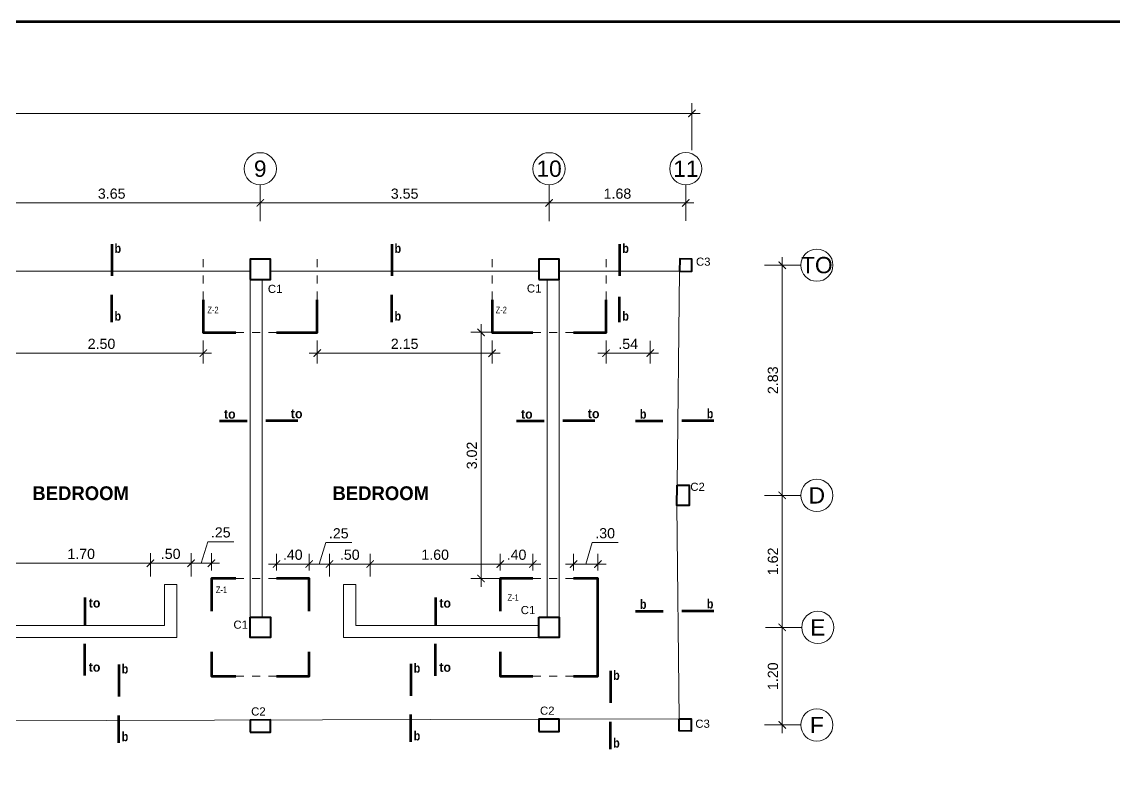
# Model space of a CAD drawing. Header units: millimetres. Extents: x 565 to 912, y 163 to 192.
# Drawn here: x 670.92 to 684.35, y 182.4 to 191.72 of the extents above; entities that cross this region are included whole.
import ezdxf

# ---------------------------------------------------------------- set-up
doc = ezdxf.new("R2010")
doc.units = ezdxf.units.MM
doc.header["$LTSCALE"] = 0.0125
doc.linetypes.add('DASHED2', pattern=[9.525, 6.35, -3.175])
for name, color, linetype, lineweight in [('CASCO', 30, 'Continuous', 15), ('COLUMNAS', 162, 'Continuous', 40), ('COTAS', 9, 'Continuous', 9), ('cotas_v', 130, 'Continuous', 20), ('MARKO', 186, 'Continuous', 80), ('MURO ALTO', 40, 'Continuous', 70), ('proy', 254, 'Continuous', 0), ('PROYECCCIONES', 9, 'DASHED2', 9), ('TEXTO', 6, 'Continuous', 15), ('ZAPATAS', 80, 'Continuous', 60)]:
    doc.layers.add(name, color=color, linetype=linetype, lineweight=lineweight)
doc.styles.add('ARIAL', font='arial.ttf')
doc.styles.add('NOMBRE-2', font='arial.ttf')
doc.styles.add('op', font='romab___.ttf')
doc.dimstyles.new('PLANTA', dxfattribs={"dimtxt": 0.125, "dimasz": 0.09, "dimexe": 0.125, "dimexo": 0.1, "dimgap": 0.05, "dimtad": 1, "dimzin": 4, "dimdsep": 46, "dimtxsty": 'NOMBRE-2', "dimblk1": 'ARCHTICK', "dimblk2": 'ARCHTICK', "dimsah": 1, "dimcen": 0, "dimdle": 0.1, "dimclrd": 1, "dimclre": 1, "dimclrt": 256, "dimadec": 0, "dimazin": 0, "dimtfac": 1, "dimtmove": 1, "dimatfit": 3, "dimldrblk": 'ARCHTICK', "dimfxl": 0, "dimtolj": 1, "dimtzin": 0, "dimlwd": 0, "dimlwe": 0, "dimarcsym": 0})

# ---------------------------------------------------------------- blocks, each defined once
blk = doc.blocks.new('_ARCHTICK')
at = {"color": 0, "linetype": 'ByBlock', "const_width": 0.15}
blk.add_lwpolyline([(-0.5, -0.5), (0.5, 0.5)], dxfattribs=at)
blk = doc.blocks.new('*D436')
at = {"layer": 'COTAS', "color": 1, "lineweight": 0, "transparency": 16777216}
for p, q in [((670.204, 189.594), (670.204, 189.619)), ((673.855, 189.594), (673.855, 189.619)), ((670.104, 189.494), (673.955, 189.494))]:
    blk.add_line(p, q, dxfattribs=at)
at = {"layer": 'Defpoints', "color": 0, "transparency": 16777216}
for p in [(670.204, 189.494), (673.855, 189.494), (673.855, 189.494)]:
    blk.add_point(p, dxfattribs=at)
at = {"layer": 'COTAS', "color": 1, "lineweight": 0, "transparency": 16777216, "xscale": 0.09, "yscale": 0.09, "zscale": 0.09, "rotation": 180}
blk.add_blockref('_ARCHTICK', (670.204, 189.494), dxfattribs=at)
at = {"layer": 'COTAS', "color": 1, "lineweight": 0, "transparency": 16777216, "xscale": 0.09, "yscale": 0.09, "zscale": 0.09}
blk.add_blockref('_ARCHTICK', (673.855, 189.494), dxfattribs=at)
at = {"layer": 'COTAS', "transparency": 16777216, "insert": (672.029, 189.607), "char_height": 0.125, "attachment_point": 5, "style": 'NOMBRE-2'}
blk.add_mtext('\\A1;3.65', dxfattribs=at)
blk = doc.blocks.new('*D437')
at = {"layer": 'COTAS', "color": 1, "lineweight": 0, "transparency": 16777216}
for p, q in [((673.855, 189.594), (673.855, 189.619)), ((677.404, 189.569), (677.404, 189.619)), ((673.755, 189.494), (677.504, 189.494))]:
    blk.add_line(p, q, dxfattribs=at)
at = {"layer": 'Defpoints', "color": 0, "transparency": 16777216}
for p in [(673.855, 189.494), (677.404, 189.494), (677.404, 189.469)]:
    blk.add_point(p, dxfattribs=at)
at = {"layer": 'COTAS', "color": 1, "lineweight": 0, "transparency": 16777216, "xscale": 0.09, "yscale": 0.09, "zscale": 0.09, "rotation": 180}
blk.add_blockref('_ARCHTICK', (673.855, 189.494), dxfattribs=at)
at = {"layer": 'COTAS', "color": 1, "lineweight": 0, "transparency": 16777216, "xscale": 0.09, "yscale": 0.09, "zscale": 0.09}
blk.add_blockref('_ARCHTICK', (677.404, 189.494), dxfattribs=at)
at = {"layer": 'COTAS', "transparency": 16777216, "insert": (675.629, 189.607), "char_height": 0.125, "attachment_point": 5, "style": 'NOMBRE-2'}
blk.add_mtext('\\A1;3.55', dxfattribs=at)
blk = doc.blocks.new('*D438')
at = {"layer": 'COTAS', "color": 1, "lineweight": 0, "transparency": 16777216}
for p, q in [((677.404, 189.569), (677.404, 189.619)), ((677.304, 189.494), (679.184, 189.494)), ((679.084, 189.394), (679.084, 189.369))]:
    blk.add_line(p, q, dxfattribs=at)
at = {"layer": 'Defpoints', "color": 0, "transparency": 16777216}
for p in [(677.404, 189.469), (679.084, 189.494), (679.084, 189.494)]:
    blk.add_point(p, dxfattribs=at)
at = {"layer": 'COTAS', "color": 1, "lineweight": 0, "transparency": 16777216, "xscale": 0.09, "yscale": 0.09, "zscale": 0.09, "rotation": 180}
blk.add_blockref('_ARCHTICK', (677.404, 189.494), dxfattribs=at)
at = {"layer": 'COTAS', "color": 1, "lineweight": 0, "transparency": 16777216, "xscale": 0.09, "yscale": 0.09, "zscale": 0.09}
blk.add_blockref('_ARCHTICK', (679.084, 189.494), dxfattribs=at)
at = {"layer": 'COTAS', "transparency": 16777216, "insert": (678.244, 189.607), "char_height": 0.125, "attachment_point": 5, "style": 'NOMBRE-2'}
blk.add_mtext('\\A1;1.68', dxfattribs=at)
blk = doc.blocks.new('*D439')
at = {"layer": 'COTAS', "color": 1, "lineweight": 0, "transparency": 16777216}
for p, q in [((680.153, 188.729), (680.394, 188.729)), ((680.269, 188.829), (680.269, 185.801)), ((680.153, 185.901), (680.394, 185.901))]:
    blk.add_line(p, q, dxfattribs=at)
at = {"layer": 'Defpoints', "color": 0, "transparency": 16777216}
for p in [(680.053, 188.729), (680.053, 185.901), (680.269, 185.901)]:
    blk.add_point(p, dxfattribs=at)
at = {"layer": 'COTAS', "color": 1, "lineweight": 0, "transparency": 16777216, "xscale": 0.09, "yscale": 0.09, "zscale": 0.09}
for p, rotation in [((680.269, 188.729), 90), ((680.269, 185.901), 270)]:
    blk.add_blockref('_ARCHTICK', p, dxfattribs=dict(at, rotation=rotation))
at = {"layer": 'COTAS', "transparency": 16777216, "insert": (680.155, 187.315), "char_height": 0.125, "attachment_point": 5, "rotation": 90, "style": 'NOMBRE-2'}
blk.add_mtext('\\A1;2.83', dxfattribs=at)
blk = doc.blocks.new('*D440')
at = {"layer": 'COTAS', "color": 1, "lineweight": 0, "transparency": 16777216}
for p, q in [((680.269, 186.001), (680.269, 184.179)), ((680.153, 185.901), (680.394, 185.901)), ((680.169, 184.279), (680.144, 184.279))]:
    blk.add_line(p, q, dxfattribs=at)
at = {"layer": 'Defpoints', "color": 0, "transparency": 16777216}
for p in [(680.053, 185.901), (680.269, 184.279), (680.269, 184.279)]:
    blk.add_point(p, dxfattribs=at)
at = {"layer": 'COTAS', "color": 1, "lineweight": 0, "transparency": 16777216, "xscale": 0.09, "yscale": 0.09, "zscale": 0.09}
for p, rotation in [((680.269, 185.901), 90), ((680.269, 184.279), 270)]:
    blk.add_blockref('_ARCHTICK', p, dxfattribs=dict(at, rotation=rotation))
at = {"layer": 'COTAS', "transparency": 16777216, "insert": (680.155, 185.09), "char_height": 0.125, "attachment_point": 5, "rotation": 90, "style": 'NOMBRE-2'}
blk.add_mtext('\\A1;1.62', dxfattribs=at)
blk = doc.blocks.new('*D441')
at = {"layer": 'COTAS', "color": 1, "lineweight": 0, "transparency": 16777216}
for p, q in [((680.269, 184.379), (680.269, 182.98)), ((680.169, 184.279), (680.144, 184.279)), ((680.169, 183.08), (680.144, 183.08))]:
    blk.add_line(p, q, dxfattribs=at)
at = {"layer": 'Defpoints', "color": 0, "transparency": 16777216}
for p in [(680.269, 184.279), (680.269, 183.08), (680.269, 183.08)]:
    blk.add_point(p, dxfattribs=at)
at = {"layer": 'COTAS', "color": 1, "lineweight": 0, "transparency": 16777216, "xscale": 0.09, "yscale": 0.09, "zscale": 0.09}
for p, rotation in [((680.269, 184.279), 90), ((680.269, 183.08), 270)]:
    blk.add_blockref('_ARCHTICK', p, dxfattribs=dict(at, rotation=rotation))
at = {"layer": 'COTAS', "transparency": 16777216, "insert": (680.155, 183.679), "char_height": 0.125, "attachment_point": 5, "rotation": 90, "style": 'NOMBRE-2'}
blk.add_mtext('\\A1;1.20', dxfattribs=at)
blk = doc.blocks.new('*D444')
at = {"layer": 'COTAS', "color": 1, "lineweight": 0, "transparency": 16777216}
for p, q in [((641.679, 190.14), (641.679, 190.718)), ((679.159, 190.14), (679.159, 190.718)), ((641.579, 190.593), (679.259, 190.593))]:
    blk.add_line(p, q, dxfattribs=at)
at = {"layer": 'Defpoints', "color": 0, "transparency": 16777216}
for p in [(679.159, 190.593), (641.679, 190.04), (679.159, 190.04)]:
    blk.add_point(p, dxfattribs=at)
at = {"layer": 'COTAS', "color": 1, "lineweight": 0, "transparency": 16777216, "xscale": 0.09, "yscale": 0.09, "zscale": 0.09, "rotation": 180}
blk.add_blockref('_ARCHTICK', (641.679, 190.593), dxfattribs=at)
at = {"layer": 'COTAS', "color": 1, "lineweight": 0, "transparency": 16777216, "xscale": 0.09, "yscale": 0.09, "zscale": 0.09}
blk.add_blockref('_ARCHTICK', (679.159, 190.593), dxfattribs=at)
at = {"layer": 'COTAS', "transparency": 16777216, "insert": (660.419, 190.707), "char_height": 0.125, "attachment_point": 5, "style": 'NOMBRE-2'}
blk.add_mtext('\\A1;37.48', dxfattribs=at)
blk = doc.blocks.new('*D376')
at = {"layer": 'COTAS', "color": 1, "lineweight": 0, "transparency": 16777216}
for p, q in [((673.155, 187.804), (673.155, 187.523)), ((670.554, 187.648), (673.255, 187.648)), ((670.654, 187.629), (670.654, 187.523))]:
    blk.add_line(p, q, dxfattribs=at)
at = {"layer": 'Defpoints', "color": 0, "transparency": 16777216}
for p in [(673.155, 187.904), (670.654, 187.729), (673.155, 187.648)]:
    blk.add_point(p, dxfattribs=at)
at = {"layer": 'COTAS', "color": 1, "lineweight": 0, "transparency": 16777216, "xscale": 0.09, "yscale": 0.09, "zscale": 0.09, "rotation": 180}
blk.add_blockref('_ARCHTICK', (670.654, 187.648), dxfattribs=at)
at = {"layer": 'COTAS', "color": 1, "lineweight": 0, "transparency": 16777216, "xscale": 0.09, "yscale": 0.09, "zscale": 0.09}
blk.add_blockref('_ARCHTICK', (673.155, 187.648), dxfattribs=at)
at = {"layer": 'COTAS', "transparency": 16777216, "insert": (671.904, 187.762), "char_height": 0.125, "attachment_point": 5, "style": 'NOMBRE-2'}
blk.add_mtext('\\A1;2.50', dxfattribs=at)
blk = doc.blocks.new('*D377')
at = {"layer": 'COTAS', "color": 1, "lineweight": 0, "transparency": 16777216}
for p, q in [((674.555, 187.804), (674.555, 187.523)), ((676.704, 187.804), (676.704, 187.523)), ((674.455, 187.648), (676.804, 187.648))]:
    blk.add_line(p, q, dxfattribs=at)
at = {"layer": 'Defpoints', "color": 0, "transparency": 16777216}
for p in [(674.555, 187.904), (676.704, 187.904), (676.704, 187.648)]:
    blk.add_point(p, dxfattribs=at)
at = {"layer": 'COTAS', "color": 1, "lineweight": 0, "transparency": 16777216, "xscale": 0.09, "yscale": 0.09, "zscale": 0.09, "rotation": 180}
blk.add_blockref('_ARCHTICK', (674.555, 187.648), dxfattribs=at)
at = {"layer": 'COTAS', "color": 1, "lineweight": 0, "transparency": 16777216, "xscale": 0.09, "yscale": 0.09, "zscale": 0.09}
blk.add_blockref('_ARCHTICK', (676.704, 187.648), dxfattribs=at)
at = {"layer": 'COTAS', "transparency": 16777216, "insert": (675.629, 187.762), "char_height": 0.125, "attachment_point": 5, "style": 'NOMBRE-2'}
blk.add_mtext('\\A1;2.15', dxfattribs=at)
blk = doc.blocks.new('*D378')
at = {"layer": 'COTAS', "color": 1, "lineweight": 0, "transparency": 16777216}
for p, q in [((678.104, 187.804), (678.104, 187.523)), ((678.647, 187.798), (678.647, 187.523)), ((678.004, 187.648), (678.747, 187.648))]:
    blk.add_line(p, q, dxfattribs=at)
at = {"layer": 'Defpoints', "color": 0, "transparency": 16777216}
for p in [(678.104, 187.904), (678.647, 187.898), (678.647, 187.648)]:
    blk.add_point(p, dxfattribs=at)
at = {"layer": 'COTAS', "color": 1, "lineweight": 0, "transparency": 16777216, "xscale": 0.09, "yscale": 0.09, "zscale": 0.09, "rotation": 180}
blk.add_blockref('_ARCHTICK', (678.104, 187.648), dxfattribs=at)
at = {"layer": 'COTAS', "color": 1, "lineweight": 0, "transparency": 16777216, "xscale": 0.09, "yscale": 0.09, "zscale": 0.09}
blk.add_blockref('_ARCHTICK', (678.647, 187.648), dxfattribs=at)
at = {"layer": 'COTAS', "transparency": 16777216, "insert": (678.376, 187.761), "char_height": 0.125, "attachment_point": 5, "style": 'NOMBRE-2'}
blk.add_mtext('\\A1;.54', dxfattribs=at)
blk = doc.blocks.new('*D379')
at = {"layer": 'COTAS', "color": 1, "lineweight": 0, "transparency": 16777216}
for p, q in [((674.054, 184.979), (674.054, 185.182)), ((674.455, 184.979), (674.455, 185.182)), ((673.954, 185.057), (674.555, 185.057))]:
    blk.add_line(p, q, dxfattribs=at)
at = {"layer": 'Defpoints', "color": 0, "transparency": 16777216}
for p in [(674.455, 185.057), (674.054, 184.879), (674.455, 184.879)]:
    blk.add_point(p, dxfattribs=at)
at = {"layer": 'COTAS', "color": 1, "lineweight": 0, "transparency": 16777216, "xscale": 0.09, "yscale": 0.09, "zscale": 0.09, "rotation": 180}
blk.add_blockref('_ARCHTICK', (674.054, 185.057), dxfattribs=at)
at = {"layer": 'COTAS', "color": 1, "lineweight": 0, "transparency": 16777216, "xscale": 0.09, "yscale": 0.09, "zscale": 0.09}
blk.add_blockref('_ARCHTICK', (674.455, 185.057), dxfattribs=at)
at = {"layer": 'COTAS', "transparency": 16777216, "insert": (674.254, 185.171), "char_height": 0.125, "attachment_point": 5, "style": 'NOMBRE-2'}
blk.add_mtext('\\A1;.40', dxfattribs=at)
blk = doc.blocks.new('*D380')
at = {"layer": 'COTAS', "color": 1, "lineweight": 0, "transparency": 16777216}
for p, q in [((674.58, 185.057), (674.659, 185.321)), ((674.659, 185.321), (674.979, 185.321)), ((674.455, 184.979), (674.455, 185.182)), ((674.705, 184.904), (674.705, 185.182)), ((674.355, 185.057), (674.805, 185.057))]:
    blk.add_line(p, q, dxfattribs=at)
at = {"layer": 'Defpoints', "color": 0, "transparency": 16777216}
for p in [(674.705, 185.057), (674.455, 184.879), (674.705, 184.804)]:
    blk.add_point(p, dxfattribs=at)
at = {"layer": 'COTAS', "color": 1, "lineweight": 0, "transparency": 16777216, "xscale": 0.09, "yscale": 0.09, "zscale": 0.09, "rotation": 180}
blk.add_blockref('_ARCHTICK', (674.455, 185.057), dxfattribs=at)
at = {"layer": 'COTAS', "color": 1, "lineweight": 0, "transparency": 16777216, "xscale": 0.09, "yscale": 0.09, "zscale": 0.09}
blk.add_blockref('_ARCHTICK', (674.705, 185.057), dxfattribs=at)
at = {"layer": 'COTAS', "transparency": 16777216, "insert": (674.819, 185.434), "char_height": 0.125, "attachment_point": 5, "style": 'NOMBRE-2'}
blk.add_mtext('\\A1;.25', dxfattribs=at)
blk = doc.blocks.new('*D381')
at = {"layer": 'COTAS', "color": 1, "lineweight": 0, "transparency": 16777216}
for p, q in [((674.705, 184.904), (674.705, 185.182)), ((675.205, 184.904), (675.205, 185.182)), ((674.605, 185.057), (675.305, 185.057))]:
    blk.add_line(p, q, dxfattribs=at)
at = {"layer": 'Defpoints', "color": 0, "transparency": 16777216}
for p in [(675.205, 185.057), (674.705, 184.804), (675.205, 184.804)]:
    blk.add_point(p, dxfattribs=at)
at = {"layer": 'COTAS', "color": 1, "lineweight": 0, "transparency": 16777216, "xscale": 0.09, "yscale": 0.09, "zscale": 0.09, "rotation": 180}
blk.add_blockref('_ARCHTICK', (674.705, 185.057), dxfattribs=at)
at = {"layer": 'COTAS', "color": 1, "lineweight": 0, "transparency": 16777216, "xscale": 0.09, "yscale": 0.09, "zscale": 0.09}
blk.add_blockref('_ARCHTICK', (675.205, 185.057), dxfattribs=at)
at = {"layer": 'COTAS', "transparency": 16777216, "insert": (674.955, 185.171), "char_height": 0.125, "attachment_point": 5, "style": 'NOMBRE-2'}
blk.add_mtext('\\A1;.50', dxfattribs=at)
blk = doc.blocks.new('*D382')
at = {"layer": 'COTAS', "color": 1, "lineweight": 0, "transparency": 16777216}
for p, q in [((675.205, 184.904), (675.205, 185.182)), ((676.804, 184.979), (676.804, 185.182)), ((675.105, 185.057), (676.904, 185.057))]:
    blk.add_line(p, q, dxfattribs=at)
at = {"layer": 'Defpoints', "color": 0, "transparency": 16777216}
for p in [(676.804, 185.057), (676.804, 184.879), (675.205, 184.804)]:
    blk.add_point(p, dxfattribs=at)
at = {"layer": 'COTAS', "color": 1, "lineweight": 0, "transparency": 16777216, "xscale": 0.09, "yscale": 0.09, "zscale": 0.09, "rotation": 180}
blk.add_blockref('_ARCHTICK', (675.205, 185.057), dxfattribs=at)
at = {"layer": 'COTAS', "color": 1, "lineweight": 0, "transparency": 16777216, "xscale": 0.09, "yscale": 0.09, "zscale": 0.09}
blk.add_blockref('_ARCHTICK', (676.804, 185.057), dxfattribs=at)
at = {"layer": 'COTAS', "transparency": 16777216, "insert": (676.004, 185.171), "char_height": 0.125, "attachment_point": 5, "style": 'NOMBRE-2'}
blk.add_mtext('\\A1;1.60', dxfattribs=at)
blk = doc.blocks.new('*D383')
at = {"layer": 'COTAS', "color": 1, "lineweight": 0, "transparency": 16777216}
for p, q in [((676.804, 184.979), (676.804, 185.182)), ((677.204, 184.979), (677.204, 185.182)), ((676.704, 185.057), (677.304, 185.057))]:
    blk.add_line(p, q, dxfattribs=at)
at = {"layer": 'Defpoints', "color": 0, "transparency": 16777216}
for p in [(677.204, 185.057), (676.804, 184.879), (677.204, 184.879)]:
    blk.add_point(p, dxfattribs=at)
at = {"layer": 'COTAS', "color": 1, "lineweight": 0, "transparency": 16777216, "xscale": 0.09, "yscale": 0.09, "zscale": 0.09, "rotation": 180}
blk.add_blockref('_ARCHTICK', (676.804, 185.057), dxfattribs=at)
at = {"layer": 'COTAS', "color": 1, "lineweight": 0, "transparency": 16777216, "xscale": 0.09, "yscale": 0.09, "zscale": 0.09}
blk.add_blockref('_ARCHTICK', (677.204, 185.057), dxfattribs=at)
at = {"layer": 'COTAS', "transparency": 16777216, "insert": (677.004, 185.171), "char_height": 0.125, "attachment_point": 5, "style": 'NOMBRE-2'}
blk.add_mtext('\\A1;.40', dxfattribs=at)
blk = doc.blocks.new('*D384')
at = {"layer": 'COTAS', "color": 1, "lineweight": 0, "transparency": 16777216}
for p, q in [((677.854, 185.057), (677.933, 185.321)), ((677.933, 185.321), (678.252, 185.321)), ((677.704, 184.979), (677.704, 185.182)), ((678.004, 184.979), (678.004, 185.182)), ((677.604, 185.057), (678.104, 185.057))]:
    blk.add_line(p, q, dxfattribs=at)
at = {"layer": 'Defpoints', "color": 0, "transparency": 16777216}
for p in [(678.004, 185.057), (677.704, 184.879), (678.004, 184.879)]:
    blk.add_point(p, dxfattribs=at)
at = {"layer": 'COTAS', "color": 1, "lineweight": 0, "transparency": 16777216, "xscale": 0.09, "yscale": 0.09, "zscale": 0.09, "rotation": 180}
blk.add_blockref('_ARCHTICK', (677.704, 185.057), dxfattribs=at)
at = {"layer": 'COTAS', "color": 1, "lineweight": 0, "transparency": 16777216, "xscale": 0.09, "yscale": 0.09, "zscale": 0.09}
blk.add_blockref('_ARCHTICK', (678.004, 185.057), dxfattribs=at)
at = {"layer": 'COTAS', "transparency": 16777216, "insert": (678.093, 185.435), "char_height": 0.125, "attachment_point": 5, "style": 'NOMBRE-2'}
blk.add_mtext('\\A1;.30', dxfattribs=at)
blk = doc.blocks.new('*D385')
at = {"layer": 'COTAS', "color": 1, "lineweight": 0, "transparency": 16777216}
for p, q in [((676.568, 188.004), (676.568, 184.779)), ((677.104, 187.904), (676.443, 187.904)), ((677.104, 184.879), (676.443, 184.879))]:
    blk.add_line(p, q, dxfattribs=at)
at = {"layer": 'Defpoints', "color": 0, "transparency": 16777216}
for p in [(677.204, 187.904), (676.568, 184.879), (677.204, 184.879)]:
    blk.add_point(p, dxfattribs=at)
at = {"layer": 'COTAS', "color": 1, "lineweight": 0, "transparency": 16777216, "xscale": 0.09, "yscale": 0.09, "zscale": 0.09}
for p, rotation in [((676.568, 187.904), 90), ((676.568, 184.879), 270)]:
    blk.add_blockref('_ARCHTICK', p, dxfattribs=dict(at, rotation=rotation))
at = {"layer": 'COTAS', "transparency": 16777216, "insert": (676.455, 186.391), "char_height": 0.125, "attachment_point": 5, "rotation": 90, "style": 'NOMBRE-2'}
blk.add_mtext('\\A1;3.02', dxfattribs=at)
blk = doc.blocks.new('*D387')
at = {"layer": 'COTAS', "color": 1, "lineweight": 0, "transparency": 16777216}
for p, q in [((670.804, 184.979), (670.804, 185.192)), ((672.504, 184.904), (672.504, 185.192)), ((670.704, 185.067), (672.604, 185.067))]:
    blk.add_line(p, q, dxfattribs=at)
at = {"layer": 'Defpoints', "color": 0, "transparency": 16777216}
for p in [(672.504, 185.067), (670.804, 184.879), (672.504, 184.804)]:
    blk.add_point(p, dxfattribs=at)
at = {"layer": 'COTAS', "color": 1, "lineweight": 0, "transparency": 16777216, "xscale": 0.09, "yscale": 0.09, "zscale": 0.09, "rotation": 180}
blk.add_blockref('_ARCHTICK', (670.804, 185.067), dxfattribs=at)
at = {"layer": 'COTAS', "color": 1, "lineweight": 0, "transparency": 16777216, "xscale": 0.09, "yscale": 0.09, "zscale": 0.09}
blk.add_blockref('_ARCHTICK', (672.504, 185.067), dxfattribs=at)
at = {"layer": 'COTAS', "transparency": 16777216, "insert": (671.654, 185.181), "char_height": 0.125, "attachment_point": 5, "style": 'NOMBRE-2'}
blk.add_mtext('\\A1;1.70', dxfattribs=at)
blk = doc.blocks.new('*D388')
at = {"layer": 'COTAS', "color": 1, "lineweight": 0, "transparency": 16777216}
for p, q in [((672.504, 184.904), (672.504, 185.192)), ((673.004, 184.904), (673.004, 185.192)), ((672.404, 185.067), (673.104, 185.067))]:
    blk.add_line(p, q, dxfattribs=at)
at = {"layer": 'Defpoints', "color": 0, "transparency": 16777216}
for p in [(673.004, 185.067), (672.504, 184.804), (673.004, 184.804)]:
    blk.add_point(p, dxfattribs=at)
at = {"layer": 'COTAS', "color": 1, "lineweight": 0, "transparency": 16777216, "xscale": 0.09, "yscale": 0.09, "zscale": 0.09, "rotation": 180}
blk.add_blockref('_ARCHTICK', (672.504, 185.067), dxfattribs=at)
at = {"layer": 'COTAS', "color": 1, "lineweight": 0, "transparency": 16777216, "xscale": 0.09, "yscale": 0.09, "zscale": 0.09}
blk.add_blockref('_ARCHTICK', (673.004, 185.067), dxfattribs=at)
at = {"layer": 'COTAS', "transparency": 16777216, "insert": (672.754, 185.181), "char_height": 0.125, "attachment_point": 5, "style": 'NOMBRE-2'}
blk.add_mtext('\\A1;.50', dxfattribs=at)
blk = doc.blocks.new('*D389')
at = {"layer": 'COTAS', "color": 1, "lineweight": 0, "transparency": 16777216}
for p, q in [((673.13, 185.067), (673.209, 185.331)), ((673.209, 185.331), (673.529, 185.331)), ((673.004, 184.904), (673.004, 185.192)), ((673.255, 184.979), (673.255, 185.192)), ((672.904, 185.067), (673.355, 185.067))]:
    blk.add_line(p, q, dxfattribs=at)
at = {"layer": 'Defpoints', "color": 0, "transparency": 16777216}
for p in [(673.255, 185.067), (673.255, 184.879), (673.004, 184.804)]:
    blk.add_point(p, dxfattribs=at)
at = {"layer": 'COTAS', "color": 1, "lineweight": 0, "transparency": 16777216, "xscale": 0.09, "yscale": 0.09, "zscale": 0.09, "rotation": 180}
blk.add_blockref('_ARCHTICK', (673.004, 185.067), dxfattribs=at)
at = {"layer": 'COTAS', "color": 1, "lineweight": 0, "transparency": 16777216, "xscale": 0.09, "yscale": 0.09, "zscale": 0.09}
blk.add_blockref('_ARCHTICK', (673.255, 185.067), dxfattribs=at)
at = {"layer": 'COTAS', "transparency": 16777216, "insert": (673.369, 185.445), "char_height": 0.125, "attachment_point": 5, "style": 'NOMBRE-2'}
blk.add_mtext('\\A1;.25', dxfattribs=at)

msp = doc.modelspace()

# ---------------------------------------------------------------- linework, layer by layer
at = {"layer": 'CASCO'}
for p, q in [((670.32915, 188.65384), (673.7295, 188.65384)), ((673.9795, 188.65384), (677.27915, 188.65384)), ((677.52915, 188.65384), (679.00743, 188.65384)), ((679.00743, 188.65384), (678.97742, 186.02586)), ((673.7295, 188.55384), (673.72915, 184.40401)), ((673.87915, 188.55384), (673.87915, 184.40401)), ((677.37915, 186.75384), (677.37915, 188.55384)), ((677.52915, 188.55384), (677.52915, 186.75384)), ((677.37915, 186.75384), (677.37915, 184.40401)), ((677.52915, 186.75384), (677.52915, 184.40401)), ((678.97457, 185.77586), (679.00213, 183.15438)), ((672.6795, 184.80384), (672.6795, 184.30384)), ((672.8295, 184.80384), (672.6795, 184.80384)), ((672.8295, 184.30384), (672.8295, 184.80384)), ((674.8795, 184.30384), (674.8795, 184.80384)), ((674.8795, 184.80384), (675.0295, 184.80384)), ((674.8795, 184.80384), (675.0295, 184.80384)), ((675.0295, 184.80384), (675.0295, 184.30384)), ((670.32915, 184.30384), (672.6795, 184.30384)), ((672.8295, 184.15399), (672.8295, 184.30384)), ((674.87951, 184.15384), (674.87951, 184.30384)), ((675.0295, 184.30384), (677.27915, 184.30384)), ((672.8295, 184.15399), (670.32915, 184.15399)), ((674.87951, 184.15384), (677.27915, 184.15401)), ((653.97915, 183.08726), (677.27915, 183.15058)), ((677.52942, 183.15126), (679.00215, 183.15653))]:
    msp.add_line(p, q, dxfattribs=at)
at = {"layer": 'COLUMNAS'}
for points in [[(673.7295, 188.55384), (673.9795, 188.55384), (673.9795, 188.80384), (673.7295, 188.80384)], [(677.27915, 188.55384), (677.52915, 188.55384), (677.52915, 188.80384), (677.27915, 188.80384)], [(679.00742, 188.6527), (679.15744, 188.65384), (679.15915, 188.80384), (679.00916, 188.80555)], [(678.97742, 186.02586), (679.126, 186.02586), (679.126, 185.77586), (678.97457, 185.77586)], [(673.7295, 184.40401), (673.9795, 184.40401), (673.9795, 184.15401), (673.7295, 184.15401)], [(677.27915, 184.40401), (677.52915, 184.40401), (677.52915, 184.15401), (677.27915, 184.15401)], [(673.72953, 182.99093), (673.97953, 182.99093), (673.9795, 183.14161), (673.72915, 183.14093)], [(677.27915, 183.00125), (677.52915, 183.00125), (677.52942, 183.15126), (677.27915, 183.15058)], [(679.00213, 183.15438), (679.1507, 183.15479), (679.15043, 183.00478), (679.00044, 183.0065)]]:
    msp.add_lwpolyline(points, close=True, dxfattribs=at)
at = {"layer": 'COTAS'}
msp.add_line((679.00044, 183.0065), (679.15043, 183.00498), dxfattribs=at)
at = {"layer": 'MARKO'}
msp.add_lwpolyline([(634.72436, 191.71852), (634.72436, 163.21852), (698.31762, 163.21852), (698.31762, 191.71852)], close=True, dxfattribs=at)
at = {"layer": 'MURO ALTO'}
for p, q in [((679.15744, 188.80384), (679.15915, 188.80384)), ((673.87915, 184.15401), (673.87915, 184.15384)), ((677.37915, 184.15401), (677.37915, 184.15384)), ((677.52915, 184.15401), (677.52915, 184.15384))]:
    msp.add_line(p, q, dxfattribs=at)
at = {"layer": 'PROYECCCIONES'}
for p, q in [((673.1545, 188.30384), (673.1545, 188.80384)), ((674.5545, 188.30384), (674.5545, 188.80384)), ((676.70415, 188.30384), (676.70415, 188.80384)), ((678.10415, 188.30384), (678.10415, 188.80384)), ((674.05442, 187.90384), (673.55442, 187.90384)), ((677.70419, 187.90384), (677.20419, 187.90384)), ((673.55442, 184.87893), (674.05442, 184.87893)), ((677.20419, 184.87893), (677.70419, 184.87893)), ((673.55442, 183.67893), (674.05467, 183.67893)), ((677.20419, 183.67893), (677.70419, 183.67893))]:
    msp.add_line(p, q, dxfattribs=at)
at = {"layer": 'TEXTO'}
for p, q in [((673.8545, 189.27162), (673.8545, 189.71542)), ((677.40415, 189.27162), (677.40415, 189.71542)), ((679.08416, 189.27248), (679.08416, 189.71628)), ((680.05258, 188.72884), (680.49638, 188.72884)), ((680.05258, 185.90086), (680.49638, 185.90086)), ((680.06467, 184.27901), (680.50847, 184.27901)), ((680.05258, 183.07979), (680.49638, 183.07979))]:
    msp.add_line(p, q, dxfattribs=at)
for centre in [(673.8545, 189.91334), (677.40415, 189.91334), (679.08416, 189.9142), (680.6943, 188.72884), (680.6943, 185.90086), (680.70639, 184.27901), (680.6943, 183.07979)]:
    msp.add_circle(centre, 0.19792, dxfattribs=at)
at = {"layer": 'ZAPATAS'}
for p, q in [((672.02933, 188.98862), (672.02933, 188.59671)), ((675.47043, 188.98862), (675.47043, 188.59671)), ((678.26915, 188.98862), (678.26915, 188.59671)), ((672.02933, 188.02775), (672.02933, 188.36448)), ((675.47043, 188.02775), (675.47043, 188.36448)), ((678.26915, 188.02775), (678.26915, 188.34079)), ((673.3552, 186.81671), (673.69193, 186.81671)), ((674.31607, 186.81671), (673.92416, 186.81671)), ((677.00498, 186.81671), (677.34171, 186.81671)), ((677.96585, 186.81671), (677.57394, 186.81671)), ((678.46696, 186.81671), (678.80369, 186.81671)), ((679.42783, 186.81671), (679.03592, 186.81671)), ((671.69845, 184.64727), (671.69845, 184.31054)), ((676.00663, 184.64611), (676.00663, 184.30938)), ((678.46784, 184.48014), (678.80458, 184.48014)), ((679.42871, 184.48014), (679.0368, 184.48014)), ((671.69845, 183.6864), (671.69845, 184.07831)), ((676.00663, 183.68524), (676.00663, 184.07715)), ((672.11736, 183.82191), (672.11736, 183.43)), ((675.70564, 183.83178), (675.70564, 183.43987)), ((678.15673, 183.74334), (678.15673, 183.35143)), ((672.11736, 182.86105), (672.11736, 183.19778)), ((675.70564, 182.87092), (675.70564, 183.20765)), ((678.15673, 182.78247), (678.15673, 183.11921))]:
    msp.add_line(p, q, dxfattribs=at)
for points in [[(673.1545, 188.30384), (673.1545, 187.90384), (673.55442, 187.90384)], [(674.05442, 187.90384), (674.5545, 187.90384), (674.5545, 188.30384)], [(676.70415, 188.30384), (676.70415, 187.90384), (677.20419, 187.90384)], [(677.70419, 187.90384), (678.10415, 187.90384), (678.10415, 188.30384)], [(673.55442, 184.87893), (673.2545, 184.87893), (673.2545, 184.4789)], [(674.4545, 184.47775), (674.4545, 184.87893), (674.05442, 184.87893)], [(677.20419, 184.87893), (676.80415, 184.87893), (676.80415, 184.47775)], [(677.70419, 183.67893), (678.00415, 183.67893), (678.00415, 184.87893), (677.70419, 184.87893)], [(673.2545, 183.97893), (673.2545, 183.67893), (673.55442, 183.67893)], [(674.05442, 183.67893), (674.4545, 183.67893), (674.4545, 183.97884)], [(676.80415, 183.97884), (676.80415, 183.67893), (677.20419, 183.67893)]]:
    msp.add_lwpolyline(points, dxfattribs=at)

# ---------------------------------------------------------------- texts
at = {"layer": 'cotas_v', "char_height": 0.1139268, "attachment_point": 1, "style": 'NOMBRE-2'}
for s, insert in [('{\\fArial Narrow|b1|i0|c0|p34;b}', (672.06442, 188.99313)), ('{\\fArial Narrow|b1|i0|c0|p34;b}', (675.50553, 188.99313)), ('{\\fArial Narrow|b1|i0|c0|p34;b}', (678.30424, 188.99313)), ('{\\fArial Narrow|b1|i0|c0|p34;b}', (672.06442, 188.16128)), ('{\\fArial Narrow|b1|i0|c0|p34;b}', (675.50553, 188.16128)), ('{\\fArial Narrow|b1|i0|c0|p34;b}', (678.30424, 188.16128)), ('{\\fAritol Ntorrow|b1|i0|c0|p34;to}', (673.40818, 186.95727)), ('{\\fAritol Ntorrow|b1|i0|c0|p34;to}', (674.23007, 186.96235)), ('{\\fAritol Ntorrow|b1|i0|c0|p34;to}', (677.05796, 186.95727)), ('{\\fAritol Ntorrow|b1|i0|c0|p34;to}', (677.87985, 186.96235)), ('{\\fArial Narrow|b1|i0|c0|p34;b}', (678.51994, 186.95727)), ('{\\fArial Narrow|b1|i0|c0|p34;b}', (679.34183, 186.96235)), ('{\\fAritol Ntorrow|b1|i0|c0|p34;to}', (671.74683, 184.63664)), ('{\\fAritol Ntorrow|b1|i0|c0|p34;to}', (676.05501, 184.63548)), ('{\\fArial Narrow|b1|i0|c0|p34;b}', (678.52082, 184.6207)), ('{\\fArial Narrow|b1|i0|c0|p34;b}', (679.34272, 184.62578)), ('{\\fAritol Ntorrow|b1|i0|c0|p34;to}', (671.74683, 183.84833)), ('{\\fArial Narrow|b1|i0|c0|p34;b}', (672.15245, 183.82643)), ('{\\fArial Narrow|b1|i0|c0|p34;b}', (675.74074, 183.8363)), ('{\\fAritol Ntorrow|b1|i0|c0|p34;to}', (676.05501, 183.84717)), ('{\\fArial Narrow|b1|i0|c0|p34;b}', (678.19183, 183.74786)), ('{\\fArial Narrow|b1|i0|c0|p34;b}', (672.15245, 182.99457)), ('{\\fArial Narrow|b1|i0|c0|p34;b}', (675.74074, 183.00444)), ('{\\fArial Narrow|b1|i0|c0|p34;b}', (678.19183, 182.916))]:
    msp.add_mtext(s, dxfattribs=dict(at, insert=insert))
at = {"layer": 'proy', "style": 'op'}
for p in [(671.05348, 185.8422), (674.74186, 185.8422)]:
    msp.add_text('BEDROOM', height=0.17, dxfattribs=at).set_placement(p)
at = {"layer": 'TEXTO', "attachment_point": 5, "style": 'ARIAL'}
for s, insert, char_height in [('9', (673.8545, 189.91334), 0.2), ('10', (677.40415, 189.91334), 0.2), ('11', (679.08416, 189.9142), 0.2), ('C3', (679.29812, 188.77149), 0.1), ('TO', (680.6943, 188.72884), 0.2), ('C1', (674.03752, 188.43692), 0.1), ('C1', (677.2202, 188.44253), 0.1), ('{\\fArial Narrow|b0|i0|c0|p34;Z-2}', (673.27358, 188.17858), 0.08), ('{\\fArial Narrow|b0|i0|c0|p34;Z-2}', (676.81621, 188.17858), 0.08), ('C2', (679.22861, 186.00545), 0.1), ('D', (680.6943, 185.90086), 0.2), ('{\\fArial Narrow|b0|i0|c0|p34;Z-1}', (673.37835, 184.74151), 0.08), ('{\\fArial Narrow|b0|i0|c0|p34;Z-1}', (676.96244, 184.64525), 0.08), ('C1', (677.1453, 184.49128), 0.1), ('C1', (673.61474, 184.31166), 0.1), ('E', (680.70639, 184.27901), 0.2), ('C2', (673.83176, 183.24552), 0.1), ('C2', (677.38176, 183.25517), 0.1), ('C3', (679.28994, 183.09481), 0.1), ('F', (680.6943, 183.07979), 0.2)]:
    msp.add_mtext(s, dxfattribs=dict(at, insert=insert, char_height=char_height))

# ---------------------------------------------------------------- dimensions: what is measured, and where the dimension line sits
at = {"layer": 'COTAS'}
for base, p1, p2, picture, middle in [((679.15915, 190.59279), (641.67915, 190.04013), (679.15915, 190.04013), '*D444', (660.41915, 190.70666)), ((673.8545, 189.49352), (670.20415, 189.49352), (673.8545, 189.49352), '*D436', (672.02933, 189.60738)), ((677.40415, 189.49352), (673.8545, 189.49352), (677.40415, 189.46852), '*D437', (675.62933, 189.60738)), ((679.08416, 189.49352), (677.40415, 189.46852), (679.08416, 189.49438), '*D438', (678.24415, 189.60734)), ((673.1545, 187.6478), (670.65415, 187.72876), (673.1545, 187.90384), '*D376', (671.90433, 187.76162)), ((676.70415, 187.6478), (674.5545, 187.90384), (676.70415, 187.90384), '*D377', (675.62933, 187.76162)), ((678.64727, 187.6478), (678.10415, 187.90384), (678.64727, 187.89785), '*D378', (678.37571, 187.76137)), ((673.2545, 185.0673), (673.0045, 184.80384), (673.2545, 184.87893), '*D389', (673.25865, 185.44494)), ((674.7045, 185.05682), (674.4545, 184.87893), (674.7045, 184.80384), '*D380', (674.70865, 185.43446)), ((678.00415, 185.05682), (677.70419, 184.87893), (678.00415, 184.87893), '*D384', (677.98333, 185.43455)), ((672.5045, 185.0673), (670.80415, 184.87893), (672.5045, 184.80384), '*D387', (671.65432, 185.18112)), ((673.0045, 185.0673), (672.5045, 184.80384), (673.0045, 184.80384), '*D388', (672.7545, 185.18112)), ((674.4545, 185.05682), (674.05442, 184.87893), (674.4545, 184.87893), '*D379', (674.25446, 185.17064)), ((675.2045, 185.05682), (674.7045, 184.80384), (675.2045, 184.80384), '*D381', (674.9545, 185.17064)), ((676.80415, 185.05682), (675.2045, 184.80384), (676.80415, 184.87893), '*D382', (676.00433, 185.17064)), ((677.20419, 185.05682), (676.80415, 184.87893), (677.20419, 184.87893), '*D383', (677.00417, 185.17064))]:
    dim = msp.add_linear_dim(base=base, p1=p1, p2=p2, dimstyle='PLANTA', dxfattribs=at)
    dim.commit()
    dim.dimension.update_dxf_attribs({"geometry": picture, "text_midpoint": middle})
for base, p1, p2, picture, middle in [((680.26877, 185.90086), (680.05258, 188.72884), (680.05258, 185.90086), '*D439', (680.1549, 187.31485)), ((676.56842, 184.87893), (677.20419, 187.90384), (677.20419, 184.87893), '*D385', (676.45455, 186.39138)), ((680.26877, 184.27901), (680.05258, 185.90086), (680.26877, 184.27901), '*D440', (680.15494, 185.08994)), ((680.26877, 183.07979), (680.26877, 184.27901), (680.26877, 183.07979), '*D441', (680.15494, 183.6794))]:
    dim = msp.add_linear_dim(base=base, p1=p1, p2=p2, angle=90, dimstyle='PLANTA', dxfattribs=at)
    dim.commit()
    dim.dimension.update_dxf_attribs({"geometry": picture, "text_midpoint": middle})

doc.saveas('drawing.dxf')
